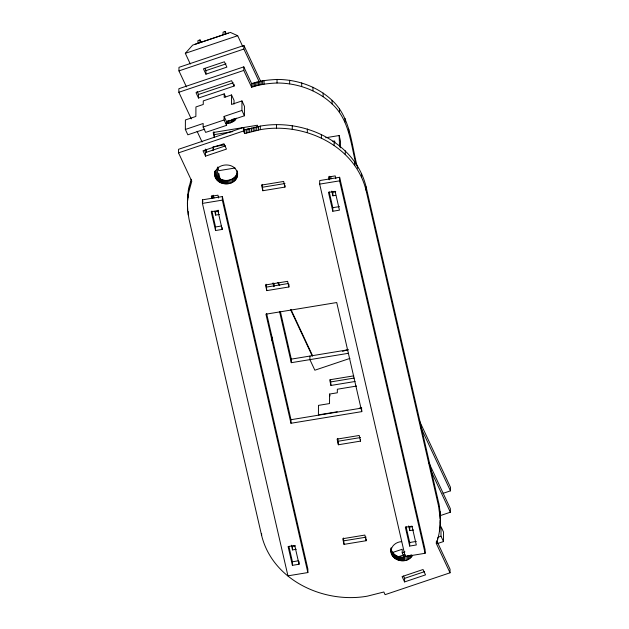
<?xml version="1.0" encoding="UTF-8"?>
<svg xmlns="http://www.w3.org/2000/svg" width="629" height="629" viewBox="0 0 629 629"><rect width="100%" height="100%" fill="white"/><g stroke="black" fill="none" stroke-linecap="round" stroke-linejoin="round"><path stroke-width="0.94" d="M214.961 171.064C211.045 187.167 240.074 188.354 237.447 172.055M187.67 210.676L187.434 202.758L187.67 210.676L189.077 219.45L261.625 535.46C272.672 580.559 324.116 603.864 367.399 596.143L383.847 591.999L385.09 594.664L450.026 572.807L436.322 543.495C440.984 530.53 441.464 516.22 438.641 502.791L366.086 186.782C355.047 141.682 303.603 118.378 260.32 126.099L244.673 129.999L244.657 133.56L260.296 129.66C303.579 121.947 355.023 145.244 366.07 190.343L438.625 506.353L440.269 519.09L440.292 515.528M191.247 179.265L188.401 189.942L187.458 202.003L188.386 193.504L191.79 181.223L178.526 152.855L178.542 149.293L243.478 127.443L244.673 129.999M191.287 118.897L178.84 92.274L178.864 88.713L243.793 66.863L251.655 83.665L251.631 87.227C259.785 84.357 268.418 83.374 277.019 83.004C297.108 83.004 317.307 90.018 332.049 103.887C349.237 119.596 350.872 144.049 356.163 165.238M186.436 86.896L178.951 70.896L178.974 67.327L243.903 45.477L260.532 81.039M204.771 129.118L187.851 134.81L185.358 129.472L185.406 119.966L195.878 116.444L195.926 106.938L203.261 104.469L203.277 100.907L224.223 93.863L225.654 96.913M187.78 197.734L187.796 194.164M188.22 215.055L188.236 211.493M188.386 193.504L188.401 189.942M189.258 189.345L189.274 185.775M190.39 185.24L190.414 181.679M194.778 44.4L228.288 33.125M197.915 42.992L197.931 40.61L200.022 39.91L201.272 42.575M234.122 84.262L234.114 86.047L198.505 98.03L198.52 94.468L197.089 91.409M200.014 42.285L200.022 39.91M202.428 203.403L202.444 199.841L222.359 196.57L307.864 569.001L307.848 572.571L287.933 575.842L202.428 203.403L222.336 200.132L222.359 196.57M224.223 93.863L224.207 97.424L231.535 94.955L231.488 104.461L241.961 100.931L241.913 110.437L224.105 116.428L226.605 121.774L226.589 125.336L205.644 132.389L203.143 127.042L203.159 123.481L185.358 129.472M205.518 156.141L203.018 150.795L223.963 143.75L226.464 149.097L205.518 156.141L205.534 152.58L204.464 150.292M205.942 74.183L203.442 68.836L224.396 61.784L226.888 67.13L205.942 74.183L205.966 70.613L204.889 68.325M206.477 149.875L206.461 152.548L206.312 149.631M206.556 152.226L206.564 150.441M213.089 150.567L213.113 146.761L213.546 148.648M214.489 137.264L213.852 131.768M215.134 176.262L214.961 171.426M215.362 177.079L215.149 172.7M215.676 177.873L215.377 173.518M222.186 227.659L222.179 229.436L215.543 230.528L215.558 226.967L211.887 210.974M219.419 214.465L215.621 215.087L215.645 211.525L218.483 211.053M216.069 178.636L215.692 174.312M216.541 179.367L216.085 175.074M217.076 180.059L217.099 176.497L216.557 175.805M217.422 167.416L217.398 172.173L218.695 177.81L218.719 173.061L220.252 179.729M217.689 180.712L217.705 177.15L217.099 176.497M218.365 181.317L218.381 177.755L217.705 177.15M219.096 181.875L219.12 178.314L218.381 177.755M219.898 182.379L219.914 178.817L219.12 178.314M220.74 182.819L220.763 179.257L219.914 178.817M221.628 183.196L221.644 179.627L220.763 179.257M223.051 34.532L223.067 32.158L225.158 31.45L225.992 33.227M222.54 183.495L222.556 179.933L221.644 179.627M223.476 183.731L223.499 180.169L222.556 179.933M226.589 125.336L224.089 119.99L224.105 116.428M225.151 33.824L225.158 31.45M224.435 183.904L224.451 180.334L223.499 180.169M225.41 183.998L225.426 180.429L224.451 180.334M226.385 184.022L226.409 180.452C231.519 180.499 237.007 176.93 237.455 171.528M225.725 123.418L226.707 123.441L226.715 121.656M227.368 183.967L227.391 180.405M226.707 123.441L227.69 123.386L227.706 120.713M228.351 183.849L228.374 180.279M227.69 123.386L228.673 123.268L228.681 120.595M229.805 183.519L229.821 179.957M228.673 123.268L230.12 122.938L230.135 120.265M231.173 183.039L231.189 179.477M230.12 122.938L231.488 122.458L231.503 119.785M232.447 182.426L232.463 178.856M231.488 122.458L232.761 121.837L232.777 119.172M233.603 181.671L233.618 178.109M232.761 121.837L233.917 121.09L233.933 118.417M234.019 104.1L234.035 100.302L231.535 94.955M234.633 180.798L234.648 177.236M233.917 121.09L234.955 120.218L234.963 118.441M235.529 179.823L235.545 176.262M236.268 178.754L236.284 175.184M236.842 177.59L236.858 174.029M237.235 176.356L237.259 172.794M237.44 173.832L237.259 170.821M237.44 175.09L237.447 173.313M244.657 133.56L243.462 131.005L243.478 127.443M251.631 87.227L243.777 70.424L243.793 66.863M259.266 81.935L243.887 49.038L243.903 45.477M226.605 121.774L244.414 115.783L244.461 106.277L241.961 100.931M246.324 133.026L246.348 129.456M248.015 132.507L248.03 128.945M249.721 132.019L249.737 128.45M251.435 131.547L251.458 127.986M252.96 86.794L252.984 83.232C260.728 80.614 268.913 79.875 277.035 79.443C297.124 79.443 317.331 86.456 332.065 100.325C350.951 117.772 351.289 145.244 357.72 168.375M253.173 131.115L253.196 127.545M254.305 86.385L254.32 82.824M254.926 130.706L254.949 127.137M255.657 86L255.681 82.438M256.703 130.321L256.718 126.759M257.025 85.63L257.049 82.069M258.409 85.285L258.425 81.715M258.488 129.975L258.511 126.413M259.801 84.954L259.824 81.393M260.296 129.66L260.32 126.099M261.208 84.656L261.232 81.094M262.631 84.38L262.655 80.811M284.976 185.311L284.961 187.088L262.836 190.729L262.207 184.344M261.625 535.46L261.64 533.675M264.07 84.129L264.086 80.567M288.915 284.3L288.908 286.973L266.782 290.614L266.153 284.222M272.011 340.674L272.027 337.113M276.485 128.253L276.501 124.691M277.019 83.004L277.035 79.443M289.639 83.83L289.654 80.268M292.257 129.291L292.281 125.729M361.785 409.849L361.769 411.633L290.975 423.27L290.991 419.708L266.594 313.454M348.56 353.278L291.29 362.689L291.306 359.128L280.408 311.654M299.066 561.579L299.05 564.252L292.414 565.345L292.43 561.783L288.978 546.735M296.29 549.282L292.493 549.903L292.516 546.342L295.355 545.87M301.692 86.472L301.708 82.902M307.322 132.585L307.345 129.024M309.924 356.069L309.908 359.639L314.854 370.206L349.928 358.404M312.935 90.78L312.951 87.219M319.689 184.124L319.705 180.562L339.621 177.284L425.125 549.722L425.11 553.284L405.194 556.563L319.689 184.124L339.597 180.845L339.621 177.284M321.38 137.979L321.395 134.417M323.133 96.63L323.149 93.068M356.588 386.057L337.348 389.225L337.325 392.787L329.588 394.061L329.533 403.566L318.471 405.383L318.423 414.888L337.23 411.791M332.049 103.887L332.065 100.325M355.063 381.488L330.956 385.451L330.539 380.002M332.804 211.25L328.487 192.435L335.123 191.342L339.44 210.157L332.804 211.25L332.82 207.68L329.148 191.696M335.729 195.336L332.883 195.808L332.898 192.238L335.744 191.774M334.125 145.291L334.148 141.729M334.714 142.909L334.722 141.006L332.827 141.321M325.688 137.743L339.173 135.526L339.558 146.911M339.44 112.402L339.456 108.841M360.519 439.341L360.503 441.118L338.378 444.758L337.749 438.374M340.431 147.823L340.47 141.171L339.173 135.526M345.062 122.042L345.085 118.48M345.266 154.357L345.29 150.795M366.164 538.935L366.157 540.72L344.032 544.36L343.403 537.968M348.686 132.68L348.71 129.11M354.504 165.002L354.528 161.441M361.541 177.056L361.557 173.494M366.07 190.343L366.086 186.782M412.435 555.533C406.727 565.668 388.014 560.062 391.128 547.843M391.301 553.04L391.128 548.213M391.529 553.866L391.317 549.479M391.843 554.66L391.545 550.296M392.237 555.423L391.859 551.09M392.7 556.154L392.252 551.861M393.243 556.846L393.267 553.284L392.724 552.592M393.856 557.498L393.872 553.937L393.267 553.284M394.525 558.104L394.548 554.542L393.872 553.937M395.264 558.654L395.287 555.092L394.548 554.542M396.066 559.157L396.081 555.596L395.287 555.092M396.907 559.598L396.93 556.036L396.081 555.596M397.795 559.975L397.811 556.413L396.93 556.036M398.707 560.282L398.723 556.72L397.811 556.413M399.643 560.518L399.667 556.956L398.723 556.72M400.602 560.683L400.618 557.121L399.667 556.956M401.577 560.777L401.593 557.215L400.618 557.121M404.353 557.396L402.214 552.812L402.23 549.251L392.441 552.545M402.552 560.801L402.576 557.239L408.63 555.643L408.606 559.205M403.535 560.754L403.559 557.192M404.518 560.628L404.533 557.066M404.589 581.919L402.088 576.573L423.034 569.52L425.534 574.867L404.589 581.919L404.604 578.35L403.535 576.062M405.194 556.563L405.202 554.778M405.972 560.305L405.988 556.736M407.34 559.826L407.356 556.264M409.676 546.066L405.359 527.251L411.995 526.159L416.312 544.973L409.676 546.066L409.691 542.497L406.019 526.512M413.552 529.995L409.754 530.624L409.77 527.055L412.616 526.591M409.77 558.45L409.786 555.784M410.8 557.585L410.816 554.912M411.696 556.61L411.704 554.825M436.322 543.495L436.329 541.718M437.611 539.58L437.619 537.795M438.625 506.353L438.641 502.791M439.451 531.536L439.467 527.975M439.459 510.622L439.474 507.053M439.986 527.432L440.284 519.719L440.261 523.281M440.009 514.868L440.025 511.306M443.484 541.553L440.984 536.207L441.031 526.709L443.531 532.055L443.484 541.553L437.249 543.653M450.026 572.807L450.049 569.245L436.754 540.822M440.143 515.662L450.348 512.226L450.364 508.664L428.585 462.087M443.036 493.348L450.458 490.848L450.474 487.286L419.307 420.612M214.937 174.996C214.552 162.95 234.593 161.268 237.251 172.598M391.104 551.775C390.711 546.066 396.333 541.758 401.672 541.663M187.418 206.32L187.473 198.442M236.583 118.173L234.955 120.218M190.304 64.001L185.319 53.339L192.678 45.107L230.387 32.417L237.683 35.711L242.676 46.381M185.319 53.339L237.683 35.711M178.951 70.896L243.887 49.038M205.966 70.613L226 63.875M178.84 92.274L243.777 70.424M198.52 94.468L233.217 82.792M203.143 127.042L224.089 119.99M178.526 152.855L243.462 131.005M205.534 152.58L225.567 145.834M342.593 351.383L347.208 349.826M438.311 537.111L440.984 536.207M402.214 552.812L404.942 551.892M397.607 556.995L403.842 554.896M404.604 578.35L424.646 571.612M251.655 83.665L252.984 83.232M214.497 134.59L232.777 131.587M243.36 129.841L249.131 128.898M214.033 146.612L224.176 144.945M235.089 167.998L218.735 170.687L217.87 166.921M262.859 187.167L284.984 183.526M215.558 226.967L221.251 226.031M332.82 207.68L339.456 206.587M266.798 287.044L287.964 283.569M291.306 359.128L348.576 349.716M353.773 375.843L329.659 379.806L330.956 385.451M330.972 381.889L354.119 378.076M359.356 408.158L361.235 407.844M290.991 419.708L361.793 408.064M338.402 441.196L360.527 437.556M344.047 540.791L366.172 537.158M292.43 561.783L298.122 560.848M409.691 542.497L416.327 541.412M225.426 180.429L226.409 180.452M401.593 557.215L402.576 557.239M420.95 427.736L450.458 490.848M430.621 470.044L450.348 512.226M234.114 86.047L231.614 80.701L196.004 92.683L198.505 98.03M241.913 110.437L244.414 115.783M278.529 282.908L279.763 285.558M290.928 309.429L312.416 355.393M277.876 282.46L279.119 285.126M290.755 310.018L312.369 356.242M197.097 131.319L202.082 141.973M205.4 149.073L206.304 151.416M339.597 180.845L425.11 553.284M335.847 178.722L335.202 175.9L328.566 176.993L329.211 179.815M330.775 176.898L331.208 178.778M329.234 176.254L329.879 179.076M331.805 191.098L332.883 195.808M408.677 525.915L409.754 530.624M361.769 411.633L336.727 302.533L265.925 314.178L290.975 423.27M360.503 441.118L359.214 435.472L337.089 439.113L338.378 444.758M284.961 187.088L283.671 181.451L261.546 185.083L262.836 190.729M366.157 540.72L364.859 535.075L342.734 538.715L344.032 544.36M329.588 394.061L330.021 395.94M257.866 127.113L257.434 125.234L213.184 132.507L214.269 137.216M288.908 286.973L287.61 281.328L265.485 284.968L266.782 290.614M273.867 283.176L274.527 286.022M272.978 282.94L273.851 286.738M279.52 311.426L291.29 362.689M215.865 170.341L217.595 177.865M222.336 200.132L307.848 572.571M218.593 198.009L217.941 195.187L211.305 196.279L211.737 198.159M218.121 210.18L218.562 212.091M222.179 229.436L217.862 210.629L211.226 211.721L215.543 230.528M299.05 564.252L294.734 545.445L288.098 546.538L292.414 565.345M213.294 195.242L213.946 198.056M211.973 195.533L212.618 198.355M214.756 211.328L215.621 215.087M291.416 545.201L292.493 549.903M202.444 199.841L202.884 201.76"/></g></svg>
